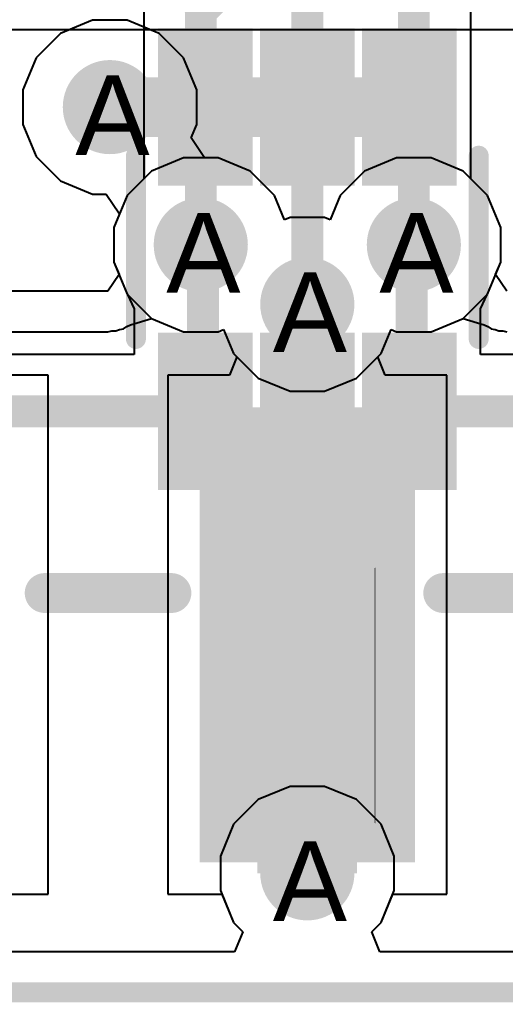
# Model space of a CAD drawing. Header units: inches. Extents: x 0 to 208, y 0 to 213.
# Drawn here: x 3.2068 to 3.3287, y -0.0025 to 0.2441 of the extents above; entities that cross this region are included whole.
import ezdxf

# ---------------------------------------------------------------- set-up
doc = ezdxf.new("R2010")
doc.units = ezdxf.units.IN
doc.header["$MEASUREMENT"] = 0
for name, color, linetype in [('Board_Outline', 216, 'Continuous'), ('Bottom Layer', 5, 'Continuous'), ('Bottom Overlay', 54, 'Continuous'), ('Bottom Paste', 16, 'Continuous'), ('Bottom Solder', 6, 'Continuous'), ('Drill Drawing', 1, 'Continuous'), ('L2_GND1', 16, 'Continuous'), ('L3_SIG1', 76, 'Continuous'), ('L4_PWR', 90, 'Continuous'), ('L5_GND2', 156, 'Continuous'), ('L6_SIG2', 130, 'Continuous'), ('L7_GND3', 216, 'Continuous'), ('Top Layer', 1, 'Continuous'), ('Top Overlay', 2, 'Continuous'), ('Top Paste', 8, 'Continuous'), ('Top Solder', 216, 'Continuous'), ('Via Holes', 16, 'Continuous')]:
    doc.layers.add(name, color=color, linetype=linetype)
doc.styles.add('Arial', font='', dxfattribs={"height": 0.2})
doc.styles.get('Arial').set_extended_font_data('Arial')

# ---------------------------------------------------------------- blocks, each defined once
blk = doc.blocks.new('R___0402_B_152')
at = {"layer": 'Bottom Layer'}
for points in [[(-0.0095004, 0.0124999), (-0.009500399999999999, -0.0125001), (-0.0275004, -0.0125001), (-0.0275004, 0.0124999)], [(0.0274996, 0.0124999), (0.0274996, -0.0125001), (0.009499600000000002, -0.0125001), (0.009499599999999999, 0.0124999)]]:
    blk.add_hatch(color=5, dxfattribs=at).paths.add_polyline_path(points)
at = {"layer": 'Bottom Paste'}
for points in [[(-0.0095004, 0.0124999), (-0.009500399999999999, -0.0125001), (-0.0275004, -0.0125001), (-0.0275004, 0.0124999)], [(0.0274996, 0.0124999), (0.0274996, -0.0125001), (0.009499600000000002, -0.0125001), (0.009499599999999999, 0.0124999)]]:
    blk.add_hatch(color=16, dxfattribs=at).paths.add_polyline_path(points)
at = {"layer": 'Bottom Solder'}
for points in [[(-0.007335000000000001, 0.0146653), (-0.007334999999999999, -0.0146655), (-0.0296658, -0.0146655), (-0.0296658, 0.0146653)], [(0.029665, 0.0146653), (0.029665, -0.0146655), (0.007334200000000002, -0.0146655), (0.007334199999999998, 0.0146653)]]:
    blk.add_hatch(color=6, dxfattribs=at).paths.add_polyline_path(points)
at = {"layer": 'Bottom Overlay'}
for points in [[(0.0309996, 0.0159999, 0.005, 0.005, 0), (-0.0310004, 0.0159999, 0.005, 0.005, 0)], [(-0.0310004, -0.0160001, 0.005, 0.005, 0), (-0.0310004, 0.0159999, 0.005, 0.005, 0)], [(0.0309996, -0.0160001, 0.005, 0.005, 0), (0.0309996, 0.0159999, 0.005, 0.005, 0)], [(0.0319996, 0.0169999, 0.000127, 0.000127, 0), (-0.0320004, 0.0169999, 0.000127, 0.000127, 0)], [(0.0309996, -0.0160001, 0.005, 0.005, 0), (-0.0310004, -0.0160001, 0.005, 0.005, 0)]]:
    blk.add_lwpolyline(points, format="xyseb", dxfattribs=at)
for points in [[(-0.0322504, 0.0159999, 0.0025, 0.0025, 1), (-0.0297504, 0.0159999, 0.0025, 0.0025, 1)], [(-0.0322504, 0.0159999, 0.0025, 0.0025, 1), (-0.0297504, 0.0159999, 0.0025, 0.0025, 1)], [(0.0297496, 0.0159999, 0.0025, 0.0025, 1), (0.0322496, 0.0159999, 0.0025, 0.0025, 1)], [(0.0297496, 0.0159999, 0.0025, 0.0025, 1), (0.0322496, 0.0159999, 0.0025, 0.0025, 1)], [(-0.0320321, 0.0169999, 6.35e-05, 6.35e-05, 1), (-0.0319687, 0.0169999, 6.35e-05, 6.35e-05, 1)], [(0.0319679, 0.0169999, 6.35e-05, 6.35e-05, 1), (0.0320313, 0.0169999, 6.35e-05, 6.35e-05, 1)], [(-0.0322504, -0.0160001, 0.0025, 0.0025, 1), (-0.0297504, -0.0160001, 0.0025, 0.0025, 1)], [(-0.0322504, -0.0160001, 0.0025, 0.0025, 1), (-0.0297504, -0.0160001, 0.0025, 0.0025, 1)], [(0.0297496, -0.0160001, 0.0025, 0.0025, 1), (0.0322496, -0.0160001, 0.0025, 0.0025, 1)], [(0.0297496, -0.0160001, 0.0025, 0.0025, 1), (0.0322496, -0.0160001, 0.0025, 0.0025, 1)]]:
    blk.add_lwpolyline(points, format="xyseb", close=True, dxfattribs=at)
blk = doc.blocks.new('PZ254_2_10_S_155')
at = {"layer": 'Top Layer'}
blk.add_hatch(color=1, dxfattribs=at).paths.add_polyline_path([(-0.0749998, 0.1653558), (-0.0249998, 0.1653558), (-0.0249998, 0.0551198), (-0.0749998, 0.0551198)])
at = {"layer": 'Top Paste'}
blk.add_hatch(color=8, dxfattribs=at).paths.add_polyline_path([(-0.0749998, 0.1653558), (-0.0249998, 0.1653558), (-0.0249998, 0.0551198), (-0.0749998, 0.0551198)])
at = {"layer": 'Top Solder'}
blk.add_hatch(color=216, dxfattribs=at).paths.add_polyline_path([(-0.0769998, 0.1673558), (-0.0229998, 0.1673558), (-0.0229998, 0.0531198), (-0.0769998, 0.0531198)])
at = {"layer": 'Top Overlay'}
for points in [[(-0.0840998, 0.0997658, 0.01, 0.01, 0), (-0.1159018, 0.0997658, 0.01, 0.01, 0)], [(0.0159002, 0.0997658, 0.01, 0.01, 0), (-0.0159018, 0.0997658, 0.01, 0.01, 0)]]:
    blk.add_lwpolyline(points, format="xyseb", dxfattribs=at)
for points in [[(-0.0865998, 0.0997658, 0.005, 0.005, 1), (-0.0815998, 0.0997658, 0.005, 0.005, 1)], [(-0.0184018, 0.0997658, 0.005, 0.005, 1), (-0.0134018, 0.0997658, 0.005, 0.005, 1)], [(0.0134002, 0.0997658, 0.005, 0.005, 1), (0.0184002, 0.0997658, 0.005, 0.005, 1)]]:
    blk.add_lwpolyline(points, format="xyseb", close=True, dxfattribs=at)
blk = doc.blocks.new('SOT_363_B_157')
at = {"layer": 'Bottom Layer'}
for points in [[(-0.05393625, 0.0177179), (-0.05393625, 0.0334659), (-0.02244015, 0.0334659), (-0.02244015, 0.0177179)], [(0.02244175, 0.0177179), (0.02244175, 0.0334659), (0.05393785, 0.0334659), (0.05393785, 0.0177179)], [(-0.05393625, -0.007874100000000004), (-0.05393625, 0.007873899999999998), (-0.02244015, 0.007873900000000003), (-0.02244015, -0.007874099999999997)], [(0.02244175, -0.007874100000000004), (0.02244175, 0.007873899999999998), (0.05393785, 0.007873900000000003), (0.05393785, -0.007874099999999997)], [(-0.05393625, -0.0334641), (-0.05393625, -0.0177161), (-0.02244015, -0.0177161), (-0.02244015, -0.0334641)], [(0.02244175, -0.0334641), (0.02244175, -0.0177161), (0.05393785, -0.0177161), (0.05393785, -0.0334641)]]:
    blk.add_hatch(color=5, dxfattribs=at).paths.add_polyline_path(points)
at = {"layer": 'Bottom Paste'}
for points in [[(-0.05393625, 0.0177179), (-0.05393625, 0.0334659), (-0.02244015, 0.0334659), (-0.02244015, 0.0177179)], [(0.02244175, 0.0177179), (0.02244175, 0.0334659), (0.05393785, 0.0334659), (0.05393785, 0.0177179)], [(-0.05393625, -0.007874100000000004), (-0.05393625, 0.007873899999999998), (-0.02244015, 0.007873900000000003), (-0.02244015, -0.007874099999999997)], [(0.02244175, -0.007874100000000004), (0.02244175, 0.007873899999999998), (0.05393785, 0.007873900000000003), (0.05393785, -0.007874099999999997)], [(-0.05393625, -0.0334641), (-0.05393625, -0.0177161), (-0.02244015, -0.0177161), (-0.02244015, -0.0334641)], [(0.02244175, -0.0334641), (0.02244175, -0.0177161), (0.05393785, -0.0177161), (0.05393785, -0.0334641)]]:
    blk.add_hatch(color=16, dxfattribs=at).paths.add_polyline_path(points)
at = {"layer": 'Bottom Solder'}
for points in [[(-0.05793625, 0.0137179), (-0.05793625, 0.0374659), (-0.01844015, 0.0374659), (-0.01844015, 0.0137179)], [(0.01844175, 0.0137179), (0.01844175, 0.0374659), (0.05793785, 0.0374659), (0.05793785, 0.0137179)], [(-0.05793625, -0.0118741), (-0.05793625, 0.0118739), (-0.01844015, 0.0118739), (-0.01844015, -0.0118741)], [(0.01844175, -0.0118741), (0.01844175, 0.0118739), (0.05793785, 0.0118739), (0.05793785, -0.0118741)], [(-0.05793625, -0.0374641), (-0.05793625, -0.0137161), (-0.01844015, -0.0137161), (-0.01844015, -0.0374641)], [(0.01844175, -0.0374641), (0.01844175, -0.0137161), (0.05793785, -0.0137161), (0.05793785, -0.0374641)]]:
    blk.add_hatch(color=6, dxfattribs=at).paths.add_polyline_path(points)
at = {"layer": 'Bottom Overlay'}
for points in [[(0.0199998, 0.0429999, 0.005, 0.005, 0), (-0.0260002, 0.0429999, 0.005, 0.005, 0)], [(-0.0600002, -0.0260001, 0.003937, 0.003937, 0), (-0.0650002, -0.0210001, 0.003937, 0.003937, 0)], [(-0.0650002, -0.0310001, 0.003937, 0.003937, 0), (-0.0650002, -0.0210001, 0.003937, 0.003937, 0)], [(-0.0650002, -0.0310001, 0.003937, 0.003937, 0), (-0.0600002, -0.0260001, 0.003937, 0.003937, 0)], [(0.0199998, -0.0430001, 0.005, 0.005, 0), (-0.0260002, -0.0430001, 0.005, 0.005, 0)]]:
    blk.add_lwpolyline(points, format="xyseb", dxfattribs=at)
for points in [[(-0.0272502, 0.0429999, 0.0025, 0.0025, 1), (-0.0247502, 0.0429999, 0.0025, 0.0025, 1)], [(0.0187498, 0.0429999, 0.0025, 0.0025, 1), (0.0212498, 0.0429999, 0.0025, 0.0025, 1)], [(-0.0659844, -0.0210001, 0.0019685, 0.0019685, 1), (-0.064016, -0.0210001, 0.0019685, 0.0019685, 1)], [(-0.0659844, -0.0210001, 0.0019685, 0.0019685, 1), (-0.064016, -0.0210001, 0.0019685, 0.0019685, 1)], [(-0.0609844, -0.0260001, 0.0019685, 0.0019685, 1), (-0.059016, -0.0260001, 0.0019685, 0.0019685, 1)], [(-0.0609844, -0.0260001, 0.0019685, 0.0019685, 1), (-0.059016, -0.0260001, 0.0019685, 0.0019685, 1)], [(-0.0659844, -0.0310001, 0.0019685, 0.0019685, 1), (-0.064016, -0.0310001, 0.0019685, 0.0019685, 1)], [(-0.0659844, -0.0310001, 0.0019685, 0.0019685, 1), (-0.064016, -0.0310001, 0.0019685, 0.0019685, 1)], [(-0.0272502, -0.0430001, 0.0025, 0.0025, 1), (-0.0247502, -0.0430001, 0.0025, 0.0025, 1)], [(0.0187498, -0.0430001, 0.0025, 0.0025, 1), (0.0212498, -0.0430001, 0.0025, 0.0025, 1)]]:
    blk.add_lwpolyline(points, format="xyseb", close=True, dxfattribs=at)

msp = doc.modelspace()

# ---------------------------------------------------------------- hatches: boundary and pattern name
at = {"layer": 'Bottom Layer'}
h = msp.add_hatch(color=5, dxfattribs=at)
edge = h.paths.add_edge_path()
edge.add_arc((3.2294568, 0.2221902), 0.011811, 0, 360)
h = msp.add_hatch(color=5, dxfattribs=at)
edge = h.paths.add_edge_path()
edge.add_arc((3.2522678, 0.1876282), 0.011811, 0, 360)
h = msp.add_hatch(color=5, dxfattribs=at)
edge = h.paths.add_edge_path()
edge.add_arc((3.3057318, 0.1876282), 0.011811, 0, 360)
h = msp.add_hatch(color=5, dxfattribs=at)
edge = h.paths.add_edge_path()
edge.add_arc((3.2789998, 0.1726922), 0.011811, 0, 360)
msp.add_hatch(color=5, dxfattribs=at).paths.add_polyline_path([(3.2664998, 0.0298822), (3.2914998, 0.0298822), (3.2914998, 0.0650002), (3.2664998, 0.0650002)])
h = msp.add_hatch(color=5, dxfattribs=at)
edge = h.paths.add_edge_path()
edge.add_arc((3.2789998, 0.0298802), 0.011811, 0, 360)
at = {"layer": 'L2_GND1'}
h = msp.add_hatch(color=16, dxfattribs=at)
edge = h.paths.add_edge_path()
edge.add_arc((3.2294568, 0.2221902), 0.011811, 0, 360)
h = msp.add_hatch(color=16, dxfattribs=at)
edge = h.paths.add_edge_path()
edge.add_arc((3.2522678, 0.1876282), 0.011811, 0, 360)
h = msp.add_hatch(color=16, dxfattribs=at)
edge = h.paths.add_edge_path()
edge.add_arc((3.3057318, 0.1876282), 0.011811, 0, 360)
h = msp.add_hatch(color=16, dxfattribs=at)
edge = h.paths.add_edge_path()
edge.add_arc((3.2789998, 0.1726922), 0.011811, 0, 360)
h = msp.add_hatch(color=16, dxfattribs=at)
edge = h.paths.add_edge_path()
edge.add_arc((3.2789998, 0.0298802), 0.011811, 0, 360)
at = {"layer": 'L3_SIG1'}
h = msp.add_hatch(color=76, dxfattribs=at)
edge = h.paths.add_edge_path()
edge.add_arc((3.2294568, 0.2221902), 0.011811, 0, 360)
h = msp.add_hatch(color=76, dxfattribs=at)
edge = h.paths.add_edge_path()
edge.add_arc((3.2522678, 0.1876282), 0.011811, 0, 360)
h = msp.add_hatch(color=76, dxfattribs=at)
edge = h.paths.add_edge_path()
edge.add_arc((3.3057318, 0.1876282), 0.011811, 0, 360)
h = msp.add_hatch(color=76, dxfattribs=at)
edge = h.paths.add_edge_path()
edge.add_arc((3.2789998, 0.1726922), 0.011811, 0, 360)
h = msp.add_hatch(color=76, dxfattribs=at)
edge = h.paths.add_edge_path()
edge.add_arc((3.2789998, 0.0298802), 0.011811, 0, 360)
at = {"layer": 'L4_PWR'}
h = msp.add_hatch(color=90, dxfattribs=at)
edge = h.paths.add_edge_path()
edge.add_arc((3.2294568, 0.2221902), 0.011811, 0, 360)
h = msp.add_hatch(color=90, dxfattribs=at)
edge = h.paths.add_edge_path()
edge.add_arc((3.2522678, 0.1876282), 0.011811, 0, 360)
h = msp.add_hatch(color=90, dxfattribs=at)
edge = h.paths.add_edge_path()
edge.add_arc((3.3057318, 0.1876282), 0.011811, 0, 360)
h = msp.add_hatch(color=90, dxfattribs=at)
edge = h.paths.add_edge_path()
edge.add_arc((3.2789998, 0.1726922), 0.011811, 0, 360)
h = msp.add_hatch(color=90, dxfattribs=at)
edge = h.paths.add_edge_path()
edge.add_arc((3.2789998, 0.0298802), 0.011811, 0, 360)
at = {"layer": 'L5_GND2'}
h = msp.add_hatch(color=156, dxfattribs=at)
edge = h.paths.add_edge_path()
edge.add_arc((3.2294568, 0.2221902), 0.011811, 0, 360)
h = msp.add_hatch(color=156, dxfattribs=at)
edge = h.paths.add_edge_path()
edge.add_arc((3.2522678, 0.1876282), 0.011811, 0, 360)
h = msp.add_hatch(color=156, dxfattribs=at)
edge = h.paths.add_edge_path()
edge.add_arc((3.3057318, 0.1876282), 0.011811, 0, 360)
h = msp.add_hatch(color=156, dxfattribs=at)
edge = h.paths.add_edge_path()
edge.add_arc((3.2789998, 0.1726922), 0.011811, 0, 360)
h = msp.add_hatch(color=156, dxfattribs=at)
edge = h.paths.add_edge_path()
edge.add_arc((3.2789998, 0.0298802), 0.011811, 0, 360)
at = {"layer": 'L6_SIG2'}
h = msp.add_hatch(color=130, dxfattribs=at)
edge = h.paths.add_edge_path()
edge.add_arc((3.2294568, 0.2221902), 0.011811, 0, 360)
h = msp.add_hatch(color=130, dxfattribs=at)
edge = h.paths.add_edge_path()
edge.add_arc((3.2522678, 0.1876282), 0.011811, 0, 360)
h = msp.add_hatch(color=130, dxfattribs=at)
edge = h.paths.add_edge_path()
edge.add_arc((3.3057318, 0.1876282), 0.011811, 0, 360)
h = msp.add_hatch(color=130, dxfattribs=at)
edge = h.paths.add_edge_path()
edge.add_arc((3.2789998, 0.1726922), 0.011811, 0, 360)
h = msp.add_hatch(color=130, dxfattribs=at)
edge = h.paths.add_edge_path()
edge.add_arc((3.2789998, 0.0298802), 0.011811, 0, 360)
at = {"layer": 'L7_GND3'}
h = msp.add_hatch(color=216, dxfattribs=at)
edge = h.paths.add_edge_path()
edge.add_arc((3.2294568, 0.2221902), 0.011811, 0, 360)
h = msp.add_hatch(color=216, dxfattribs=at)
edge = h.paths.add_edge_path()
edge.add_arc((3.2522678, 0.1876282), 0.011811, 0, 360)
h = msp.add_hatch(color=216, dxfattribs=at)
edge = h.paths.add_edge_path()
edge.add_arc((3.3057318, 0.1876282), 0.011811, 0, 360)
h = msp.add_hatch(color=216, dxfattribs=at)
edge = h.paths.add_edge_path()
edge.add_arc((3.2789998, 0.1726922), 0.011811, 0, 360)
h = msp.add_hatch(color=216, dxfattribs=at)
edge = h.paths.add_edge_path()
edge.add_arc((3.2789998, 0.0298802), 0.011811, 0, 360)
at = {"layer": 'Top Layer'}
h = msp.add_hatch(color=1, dxfattribs=at)
edge = h.paths.add_edge_path()
edge.add_arc((3.2294568, 0.2221902), 0.011811, 0, 360)
h = msp.add_hatch(color=1, dxfattribs=at)
edge = h.paths.add_edge_path()
edge.add_arc((3.2522678, 0.1876282), 0.011811, 0, 360)
h = msp.add_hatch(color=1, dxfattribs=at)
edge = h.paths.add_edge_path()
edge.add_arc((3.3057318, 0.1876282), 0.011811, 0, 360)
h = msp.add_hatch(color=1, dxfattribs=at)
edge = h.paths.add_edge_path()
edge.add_arc((3.2789998, 0.1726922), 0.011811, 0, 360)
h = msp.add_hatch(color=1, dxfattribs=at)
edge = h.paths.add_edge_path()
edge.add_arc((3.2789998, 0.0298802), 0.011811, 0, 360)
at = {"layer": 'Via Holes'}
h = msp.add_hatch(color=7, dxfattribs=at)
edge = h.paths.add_edge_path()
edge.add_arc((3.2294568, 0.2221902), 0.0059055, 0, 360)
h = msp.add_hatch(color=7, dxfattribs=at)
edge = h.paths.add_edge_path()
edge.add_arc((3.2522678, 0.1876282), 0.0059055, 0, 360)
h = msp.add_hatch(color=7, dxfattribs=at)
edge = h.paths.add_edge_path()
edge.add_arc((3.3057318, 0.1876282), 0.0059055, 0, 360)
h = msp.add_hatch(color=7, dxfattribs=at)
edge = h.paths.add_edge_path()
edge.add_arc((3.2789998, 0.1726922), 0.0059055, 0, 360)
h = msp.add_hatch(color=7, dxfattribs=at)
edge = h.paths.add_edge_path()
edge.add_arc((3.2789998, 0.0298802), 0.0059055, 0, 360)

# ---------------------------------------------------------------- linework, layer by layer
at = {"layer": 'Board_Outline'}
msp.add_lwpolyline([(0, 0, 0.005, 0.005, 0), (5.9055118, 0, 0.005, 0.005, 0)], format="xyseb", dxfattribs=at)
at = {"layer": 'Bottom Layer'}
for p, q in [((3.1909798, 0.2417043), (3.3865338, 0.2417043)), ((3.2479293, 0.2094392), (3.2399129, 0.2061187)), ((3.2566063, 0.2094392), (3.2479293, 0.2094392)), ((3.2646227, 0.2061187), (3.2566063, 0.2094392)), ((3.3013933, 0.2094392), (3.2933769, 0.2061187)), ((3.3100703, 0.2094392), (3.3013933, 0.2094392)), ((3.3180867, 0.2061187), (3.3100703, 0.2094392)), ((3.2399129, 0.2061187), (3.2337773, 0.1999831)), ((3.2707583, 0.1999831), (3.2646227, 0.2061187)), ((3.2933769, 0.2061187), (3.2872413, 0.1999831)), ((3.3242223, 0.1999831), (3.3180867, 0.2061187)), ((3.2337773, 0.1999831), (3.2304568, 0.1919667)), ((3.2732673, 0.1939258), (3.2707583, 0.1999831)), ((3.2872413, 0.1999831), (3.2847323, 0.1939258)), ((3.3275428, 0.1919667), (3.3242223, 0.1999831)), ((3.2746613, 0.1945032), (3.2732673, 0.1939258)), ((3.2833383, 0.1945032), (3.2746613, 0.1945032)), ((3.2847323, 0.1939258), (3.2833383, 0.1945032)), ((3.2304568, 0.1919667), (3.2304568, 0.1832897)), ((3.3275428, 0.1832897), (3.3275428, 0.1919667)), ((3.2304568, 0.1832897), (3.2337773, 0.1752733)), ((3.3242223, 0.1752733), (3.3275428, 0.1832897)), ((3.2337773, 0.1752733), (3.2337778, 0.1752728)), ((3.2337778, 0.1752728), (3.2338418, 0.1751884)), ((3.2338418, 0.1751884), (3.2355358, 0.1715581)), ((3.3224658, 0.1715581), (3.3241584, 0.1751892)), ((3.3241584, 0.1751892), (3.3242218, 0.1752728)), ((3.3242218, 0.1752728), (3.3242223, 0.1752733)), ((3.2355358, 0.1715581), (3.2355358, 0.1600845)), ((3.3224658, 0.1600845), (3.3224658, 0.1715581)), ((3.2355358, 0.1600845), (3.1885623, 0.1600845)), ((3.3675013, 0.1600845), (3.3224658, 0.1600845))]:
    msp.add_line(p, q, dxfattribs=at)
for points in [[(3.2294568, 0.2221902, 0.015, 0.015, 0), (3.2294578, 0.2221892, 0.015, 0.015, 0)], [(3.2294578, 0.2221892, 0.015, 0.015, 0), (3.2535988, 0.2221892, 0.015, 0.015, 0)], [(3.2535988, 0.2221892, 0.015, 0.015, 0), (3.2535998, 0.2221882, 0.015, 0.015, 0)], [(3.2535998, 0.2221882, 0.015, 0.015, 0), (3.2789998, 0.2221882, 0.015, 0.015, 0)], [(3.2789998, 0.2221882, 0.015, 0.015, 0), (3.3045918, 0.2221882, 0.015, 0.015, 0)], [(3.3045918, 0.2221882, 0.01, 0.01, 0), (3.3047818, 0.2223782, 0.01, 0.01, 0)], [(3.2522678, 0.1876282, 0.008, 0.008, 0), (3.2528398, 0.1870582, 0.008, 0.008, 0)], [(3.2528398, 0.1463802, 0.008, 0.008, 0), (3.2528398, 0.1870582, 0.008, 0.008, 0)], [(3.3051618, 0.1870602, 0.008, 0.008, 0), (3.3057318, 0.1876282, 0.008, 0.008, 0)], [(3.3051618, 0.1463802, 0.008, 0.008, 0), (3.3051618, 0.1870602, 0.008, 0.008, 0)], [(3.2789998, 0.1458102, 0.008, 0.008, 0), (3.2789998, 0.1726922, 0.008, 0.008, 0)], [(3.1885618, 0.1458102, 0.008, 0.008, 0), (3.2534098, 0.1458102, 0.008, 0.008, 0)], [(3.2528398, 0.1463802, 0.008, 0.008, 0), (3.2534098, 0.1458102, 0.008, 0.008, 0)], [(3.2789998, 0.0930002, 0.008, 0.008, 0), (3.2789998, 0.1458102, 0.008, 0.008, 0)], [(3.3045918, 0.1458102, 0.008, 0.008, 0), (3.3051618, 0.1463802, 0.008, 0.008, 0)], [(3.3045918, 0.1458102, 0.008, 0.008, 0), (3.3675018, 0.1458102, 0.008, 0.008, 0)]]:
    msp.add_lwpolyline(points, format="xyseb", dxfattribs=at)
for points in [[(3.2257068, 0.2221902, 0.0075, 0.0075, 1), (3.2332068, 0.2221902, 0.0075, 0.0075, 1)], [(3.2257078, 0.2221892, 0.0075, 0.0075, 1), (3.2332078, 0.2221892, 0.0075, 0.0075, 1)], [(3.2257078, 0.2221892, 0.0075, 0.0075, 1), (3.2332078, 0.2221892, 0.0075, 0.0075, 1)], [(3.2498488, 0.2221892, 0.0075, 0.0075, 1), (3.2573488, 0.2221892, 0.0075, 0.0075, 1)], [(3.2498488, 0.2221892, 0.0075, 0.0075, 1), (3.2573488, 0.2221892, 0.0075, 0.0075, 1)], [(3.2498498, 0.2221882, 0.0075, 0.0075, 1), (3.2573498, 0.2221882, 0.0075, 0.0075, 1)], [(3.2498498, 0.2221882, 0.0075, 0.0075, 1), (3.2573498, 0.2221882, 0.0075, 0.0075, 1)], [(3.2752498, 0.2221882, 0.0075, 0.0075, 1), (3.2827498, 0.2221882, 0.0075, 0.0075, 1)], [(3.2752498, 0.2221882, 0.0075, 0.0075, 1), (3.2827498, 0.2221882, 0.0075, 0.0075, 1)], [(3.3008418, 0.2221882, 0.0075, 0.0075, 1), (3.3083418, 0.2221882, 0.0075, 0.0075, 1)], [(3.3020918, 0.2221882, 0.005, 0.005, 1), (3.3070918, 0.2221882, 0.005, 0.005, 1)], [(3.3022818, 0.2223782, 0.005, 0.005, 1), (3.3072818, 0.2223782, 0.005, 0.005, 1)], [(3.2502678, 0.1876282, 0.004, 0.004, 1), (3.2542678, 0.1876282, 0.004, 0.004, 1)], [(3.2508398, 0.1870582, 0.004, 0.004, 1), (3.2548398, 0.1870582, 0.004, 0.004, 1)], [(3.2508398, 0.1870582, 0.004, 0.004, 1), (3.2548398, 0.1870582, 0.004, 0.004, 1)], [(3.3031618, 0.1870602, 0.004, 0.004, 1), (3.3071618, 0.1870602, 0.004, 0.004, 1)], [(3.3031618, 0.1870602, 0.004, 0.004, 1), (3.3071618, 0.1870602, 0.004, 0.004, 1)], [(3.3037318, 0.1876282, 0.004, 0.004, 1), (3.3077318, 0.1876282, 0.004, 0.004, 1)], [(3.2769998, 0.1726922, 0.004, 0.004, 1), (3.2809998, 0.1726922, 0.004, 0.004, 1)], [(3.2508398, 0.1463802, 0.004, 0.004, 1), (3.2548398, 0.1463802, 0.004, 0.004, 1)], [(3.2508398, 0.1463802, 0.004, 0.004, 1), (3.2548398, 0.1463802, 0.004, 0.004, 1)], [(3.2514098, 0.1458102, 0.004, 0.004, 1), (3.2554098, 0.1458102, 0.004, 0.004, 1)], [(3.2514098, 0.1458102, 0.004, 0.004, 1), (3.2554098, 0.1458102, 0.004, 0.004, 1)], [(3.2769998, 0.1458102, 0.004, 0.004, 1), (3.2809998, 0.1458102, 0.004, 0.004, 1)], [(3.2769998, 0.1458102, 0.004, 0.004, 1), (3.2809998, 0.1458102, 0.004, 0.004, 1)], [(3.3025918, 0.1458102, 0.004, 0.004, 1), (3.3065918, 0.1458102, 0.004, 0.004, 1)], [(3.3025918, 0.1458102, 0.004, 0.004, 1), (3.3065918, 0.1458102, 0.004, 0.004, 1)], [(3.3031618, 0.1463802, 0.004, 0.004, 1), (3.3071618, 0.1463802, 0.004, 0.004, 1)], [(3.3031618, 0.1463802, 0.004, 0.004, 1), (3.3071618, 0.1463802, 0.004, 0.004, 1)], [(3.2769998, 0.0930002, 0.004, 0.004, 1), (3.2809998, 0.0930002, 0.004, 0.004, 1)]]:
    msp.add_lwpolyline(points, format="xyseb", close=True, dxfattribs=at)
at = {"layer": 'L2_GND1'}
for p, q in [((3.2479293, 0.2094392), (3.2399129, 0.2061187)), ((3.2566063, 0.2094392), (3.2479293, 0.2094392)), ((3.2646227, 0.2061187), (3.2566063, 0.2094392)), ((3.3013933, 0.2094392), (3.2933769, 0.2061187)), ((3.3100703, 0.2094392), (3.3013933, 0.2094392)), ((3.3180867, 0.2061187), (3.3100703, 0.2094392)), ((3.2399129, 0.2061187), (3.2337773, 0.1999831)), ((3.2707583, 0.1999831), (3.2646227, 0.2061187)), ((3.2933769, 0.2061187), (3.2872413, 0.1999831)), ((3.3242223, 0.1999831), (3.3180867, 0.2061187)), ((3.2337773, 0.1999831), (3.2304568, 0.1919667)), ((3.2732673, 0.1939258), (3.2707583, 0.1999831)), ((3.2872413, 0.1999831), (3.2847323, 0.1939258)), ((3.3275428, 0.1919667), (3.3242223, 0.1999831)), ((3.2746613, 0.1945032), (3.2732673, 0.1939258)), ((3.2833383, 0.1945032), (3.2746613, 0.1945032)), ((3.2847323, 0.1939258), (3.2833383, 0.1945032)), ((3.2304568, 0.1919667), (3.2304568, 0.1832897)), ((3.3275428, 0.1832897), (3.3275428, 0.1919667)), ((3.2304568, 0.1832897), (3.2337773, 0.1752733)), ((3.3242223, 0.1752733), (3.3275428, 0.1832897)), ((3.2337773, 0.1752733), (3.2399129, 0.1691377)), ((3.3180867, 0.1691377), (3.3242223, 0.1752733)), ((3.2399129, 0.1691377), (3.2479293, 0.1658172)), ((3.3100703, 0.1658172), (3.3180867, 0.1691377)), ((3.2479293, 0.1658172), (3.2566063, 0.1658172)), ((3.2566063, 0.1658172), (3.2580003, 0.1663946)), ((3.2580003, 0.1663946), (3.2605093, 0.1603373)), ((3.2974903, 0.1603373), (3.2999993, 0.1663946)), ((3.2999993, 0.1663946), (3.3013933, 0.1658172)), ((3.3013933, 0.1658172), (3.3100703, 0.1658172)), ((3.2605093, 0.1603373), (3.2666449, 0.1542017)), ((3.2913547, 0.1542017), (3.2974903, 0.1603373)), ((3.2666449, 0.1542017), (3.2746613, 0.1508812)), ((3.2833383, 0.1508812), (3.2913547, 0.1542017)), ((3.2746613, 0.1508812), (3.2833383, 0.1508812)), ((3.2746613, 0.0516912), (3.2666449, 0.0483707)), ((3.2833383, 0.0516912), (3.2746613, 0.0516912)), ((3.2913547, 0.0483707), (3.2833383, 0.0516912)), ((3.2666449, 0.0483707), (3.2605093, 0.0422351)), ((3.2974903, 0.0422351), (3.2913547, 0.0483707)), ((3.2605093, 0.0422351), (3.2571888, 0.0342187)), ((3.3008108, 0.0342187), (3.2974903, 0.0422351)), ((3.2571888, 0.0342187), (3.2571888, 0.0255417)), ((3.3008108, 0.0255417), (3.3008108, 0.0342187)), ((3.2571888, 0.0255417), (3.2605093, 0.0175253)), ((3.2974903, 0.0175253), (3.3008108, 0.0255417)), ((3.2605093, 0.0175253), (3.2628392, 0.0151954)), ((3.2951604, 0.0151954), (3.2974903, 0.0175253)), ((3.2628392, 0.0151954), (3.2607681, 0.0101954)), ((3.2972315, 0.0101954), (3.2951604, 0.0151954)), ((3.2607681, 0.0101954), (3.1982935, 0.0101954)), ((3.3617701, 0.0101954), (3.2972315, 0.0101954))]:
    msp.add_line(p, q, dxfattribs=at)
at = {"layer": 'L3_SIG1'}
for p, q in [((3.2379935, 0.2816467), (3.2379935, 0.2041993)), ((3.3200061, 0.2041993), (3.3200061, 0.2754813)), ((3.2379935, 0.2041993), (3.2337773, 0.1999831)), ((3.3242223, 0.1999831), (3.3200061, 0.2041993)), ((3.2337773, 0.1999831), (3.2304568, 0.1919667)), ((3.3275428, 0.1919667), (3.3242223, 0.1999831)), ((3.2304568, 0.1919667), (3.2304568, 0.1832897)), ((3.3275428, 0.1832897), (3.3275428, 0.1919667)), ((3.2304568, 0.1832897), (3.2337773, 0.1752733)), ((3.3242223, 0.1752733), (3.3275428, 0.1832897)), ((3.2337773, 0.1752733), (3.2399129, 0.1691377)), ((3.3180867, 0.1691377), (3.3242223, 0.1752733)), ((3.2399129, 0.1691377), (3.2479293, 0.1658172)), ((3.3100703, 0.1658172), (3.3180867, 0.1691377)), ((3.2479293, 0.1658172), (3.2566063, 0.1658172)), ((3.2566063, 0.1658172), (3.2580003, 0.1663946)), ((3.2580003, 0.1663946), (3.2605093, 0.1603373)), ((3.2974903, 0.1603373), (3.2999993, 0.1663946)), ((3.2999993, 0.1663946), (3.3013933, 0.1658172)), ((3.3013933, 0.1658172), (3.3100703, 0.1658172)), ((3.2605093, 0.1603373), (3.2666449, 0.1542017)), ((3.2913547, 0.1542017), (3.2974903, 0.1603373)), ((3.2666449, 0.1542017), (3.2746613, 0.1508812)), ((3.2833383, 0.1508812), (3.2913547, 0.1542017)), ((3.2746613, 0.1508812), (3.2833383, 0.1508812)), ((3.2746613, 0.0516912), (3.2666449, 0.0483707)), ((3.2833383, 0.0516912), (3.2746613, 0.0516912)), ((3.2913547, 0.0483707), (3.2833383, 0.0516912)), ((3.2666449, 0.0483707), (3.2605093, 0.0422351)), ((3.2974903, 0.0422351), (3.2913547, 0.0483707)), ((3.2605093, 0.0422351), (3.2571888, 0.0342187)), ((3.3008108, 0.0342187), (3.2974903, 0.0422351)), ((3.2571888, 0.0342187), (3.2571888, 0.0255417)), ((3.3008108, 0.0255417), (3.3008108, 0.0342187)), ((3.2571888, 0.0255417), (3.2605093, 0.0175253)), ((3.2974903, 0.0175253), (3.3008108, 0.0255417)), ((3.2605093, 0.0175253), (3.2628392, 0.0151954)), ((3.2951604, 0.0151954), (3.2974903, 0.0175253)), ((3.2628392, 0.0151954), (3.2607681, 0.0101954)), ((3.2972315, 0.0101954), (3.2951604, 0.0151954)), ((3.2607681, 0.0101954), (3.1982935, 0.0101954)), ((3.3617701, 0.0101954), (3.2972315, 0.0101954))]:
    msp.add_line(p, q, dxfattribs=at)
for points in [[(3.2522678, 0.1876282, 0.008, 0.008, 0), (3.2522678, 0.2816472, 0.008, 0.008, 0)], [(3.2789998, 0.1726922, 0.008, 0.008, 0), (3.2789998, 0.2814962, 0.008, 0.008, 0)], [(3.3057318, 0.1876282, 0.008, 0.008, 0), (3.3057318, 0.281394, 0.008, 0.008, 0)]]:
    msp.add_lwpolyline(points, format="xyseb", dxfattribs=at)
for points in [[(3.2502678, 0.1876282, 0.004, 0.004, 1), (3.2542678, 0.1876282, 0.004, 0.004, 1)], [(3.3037318, 0.1876282, 0.004, 0.004, 1), (3.3077318, 0.1876282, 0.004, 0.004, 1)], [(3.2769998, 0.1726922, 0.004, 0.004, 1), (3.2809998, 0.1726922, 0.004, 0.004, 1)]]:
    msp.add_lwpolyline(points, format="xyseb", close=True, dxfattribs=at)
at = {"layer": 'L4_PWR'}
for p, q in [((3.2251183, 0.2440012), (3.2171019, 0.2406807)), ((3.2337953, 0.2440012), (3.2251183, 0.2440012)), ((3.2418117, 0.2406807), (3.2337953, 0.2440012)), ((3.2171019, 0.2406807), (3.2109663, 0.2345451)), ((3.2479473, 0.2345451), (3.2418117, 0.2406807)), ((3.2109663, 0.2345451), (3.2076458, 0.2265287)), ((3.2512678, 0.2265287), (3.2479473, 0.2345451)), ((3.2076458, 0.2265287), (3.2076458, 0.2178517)), ((3.2512678, 0.2178517), (3.2512678, 0.2265287)), ((3.2076458, 0.2178517), (3.2109663, 0.2098353)), ((3.2498543, 0.2144393), (3.2512678, 0.2178517)), ((3.2531952, 0.2094392), (3.2498543, 0.2144393)), ((3.2109663, 0.2098353), (3.2171019, 0.2036997)), ((3.2566063, 0.2094392), (3.2531952, 0.2094392)), ((3.2646227, 0.2061187), (3.2566063, 0.2094392)), ((3.3013933, 0.2094392), (3.2933769, 0.2061187)), ((3.3100703, 0.2094392), (3.3013933, 0.2094392)), ((3.3180867, 0.2061187), (3.3100703, 0.2094392)), ((3.2707583, 0.1999831), (3.2646227, 0.2061187)), ((3.2933769, 0.2061187), (3.2872413, 0.1999831)), ((3.3242223, 0.1999831), (3.3180867, 0.2061187)), ((3.2171019, 0.2036997), (3.2251183, 0.2003792)), ((3.2251183, 0.2003792), (3.2285294, 0.2003792)), ((3.2285294, 0.2003792), (3.2318703, 0.1953791)), ((3.2732673, 0.1939258), (3.2707583, 0.1999831)), ((3.2872413, 0.1999831), (3.2847323, 0.1939258)), ((3.3275428, 0.1919667), (3.3242223, 0.1999831)), ((3.2318703, 0.1953791), (3.2304568, 0.1919667)), ((3.2746613, 0.1945032), (3.2732673, 0.1939258)), ((3.2833383, 0.1945032), (3.2746613, 0.1945032)), ((3.2847323, 0.1939258), (3.2833383, 0.1945032)), ((3.2304568, 0.1919667), (3.2304568, 0.1832897)), ((3.3275428, 0.1832897), (3.3275428, 0.1919667)), ((3.2304568, 0.1832897), (3.2317542, 0.1801574)), ((3.3262454, 0.1801574), (3.3275428, 0.1832897)), ((3.2317542, 0.1801574), (3.2289764, 0.176)), ((3.3290232, 0.176), (3.3262454, 0.1801574)), ((3.2289764, 0.176), (3.1775854, 0.176)), ((3.234641, 0.1675224), (3.239913, 0.1691377)), ((3.239913, 0.1691377), (3.2479293, 0.1658172)), ((3.3100703, 0.1658172), (3.3180867, 0.1691377)), ((3.3180867, 0.1691377), (3.3233586, 0.1675225)), ((3.1775854, 0.1658041), (3.2289764, 0.1658041)), ((3.2289764, 0.1658041), (3.2299613, 0.166)), ((3.2299613, 0.166), (3.2309657, 0.166)), ((3.2309657, 0.166), (3.2318935, 0.1663843)), ((3.2318935, 0.1663843), (3.2328782, 0.1665802)), ((3.2328782, 0.1665802), (3.2337132, 0.1671381)), ((3.2337132, 0.1671381), (3.234641, 0.1675224)), ((3.2479293, 0.1658172), (3.2566063, 0.1658172)), ((3.2566063, 0.1658172), (3.2580003, 0.1663946)), ((3.2580003, 0.1663946), (3.2605093, 0.1603373)), ((3.2974903, 0.1603373), (3.2999993, 0.1663946)), ((3.2999993, 0.1663946), (3.3013933, 0.1658172)), ((3.3013933, 0.1658172), (3.3100703, 0.1658172)), ((3.3233586, 0.1675225), (3.3242864, 0.1671381)), ((3.3242864, 0.1671381), (3.3251214, 0.1665802)), ((3.3251214, 0.1665802), (3.3261061, 0.1663843)), ((3.3261061, 0.1663843), (3.3270339, 0.166)), ((3.3270339, 0.166), (3.3280383, 0.166)), ((3.3280383, 0.166), (3.3290232, 0.1658041)), ((3.2605093, 0.1603373), (3.2666449, 0.1542017)), ((3.2913547, 0.1542017), (3.2974903, 0.1603373)), ((3.2666449, 0.1542017), (3.2746613, 0.1508812)), ((3.2833383, 0.1508812), (3.2913547, 0.1542017)), ((3.2746613, 0.1508812), (3.2833383, 0.1508812)), ((3.2746613, 0.0516912), (3.2666449, 0.0483707)), ((3.2833383, 0.0516912), (3.2746613, 0.0516912)), ((3.2913547, 0.0483707), (3.2833383, 0.0516912)), ((3.2666449, 0.0483707), (3.2605093, 0.0422351)), ((3.2974903, 0.0422351), (3.2913547, 0.0483707)), ((3.2605093, 0.0422351), (3.2571888, 0.0342187)), ((3.3008108, 0.0342187), (3.2974903, 0.0422351)), ((3.2571888, 0.0342187), (3.2571888, 0.0255417)), ((3.3008108, 0.0255417), (3.3008108, 0.0342187)), ((3.2571888, 0.0255417), (3.2605093, 0.0175253)), ((3.2974903, 0.0175253), (3.3008108, 0.0255417)), ((3.2605093, 0.0175253), (3.2628392, 0.0151954)), ((3.2951604, 0.0151954), (3.2974903, 0.0175253)), ((3.2628392, 0.0151954), (3.2607681, 0.0101954)), ((3.2972315, 0.0101954), (3.2951604, 0.0151954)), ((3.2607681, 0.0101954), (3.1982935, 0.0101954)), ((3.3617701, 0.0101954), (3.2972315, 0.0101954))]:
    msp.add_line(p, q, dxfattribs=at)
at = {"layer": 'L5_GND2'}
for p, q in [((3.2479293, 0.2094392), (3.2399129, 0.2061187)), ((3.2566063, 0.2094392), (3.2479293, 0.2094392)), ((3.2646227, 0.2061187), (3.2566063, 0.2094392)), ((3.3013933, 0.2094392), (3.2933769, 0.2061187)), ((3.3100703, 0.2094392), (3.3013933, 0.2094392)), ((3.3180867, 0.2061187), (3.3100703, 0.2094392)), ((3.2399129, 0.2061187), (3.2337773, 0.1999831)), ((3.2707583, 0.1999831), (3.2646227, 0.2061187)), ((3.2933769, 0.2061187), (3.2872413, 0.1999831)), ((3.3242223, 0.1999831), (3.3180867, 0.2061187)), ((3.2337773, 0.1999831), (3.2304568, 0.1919667)), ((3.2732673, 0.1939258), (3.2707583, 0.1999831)), ((3.2872413, 0.1999831), (3.2847323, 0.1939258)), ((3.3275428, 0.1919667), (3.3242223, 0.1999831)), ((3.2746613, 0.1945032), (3.2732673, 0.1939258)), ((3.2833383, 0.1945032), (3.2746613, 0.1945032)), ((3.2847323, 0.1939258), (3.2833383, 0.1945032)), ((3.2304568, 0.1919667), (3.2304568, 0.1832897)), ((3.3275428, 0.1832897), (3.3275428, 0.1919667)), ((3.2304568, 0.1832897), (3.2337773, 0.1752733)), ((3.3242223, 0.1752733), (3.3275428, 0.1832897)), ((3.2337773, 0.1752733), (3.2399129, 0.1691377)), ((3.3180867, 0.1691377), (3.3242223, 0.1752733)), ((3.2399129, 0.1691377), (3.2479293, 0.1658172)), ((3.3100703, 0.1658172), (3.3180867, 0.1691377)), ((3.2479293, 0.1658172), (3.2566063, 0.1658172)), ((3.2566063, 0.1658172), (3.2580003, 0.1663946)), ((3.2580003, 0.1663946), (3.2605093, 0.1603373)), ((3.2974903, 0.1603373), (3.2999993, 0.1663946)), ((3.2999993, 0.1663946), (3.3013933, 0.1658172)), ((3.3013933, 0.1658172), (3.3100703, 0.1658172)), ((3.2605093, 0.1603373), (3.2666449, 0.1542017)), ((3.2913547, 0.1542017), (3.2974903, 0.1603373)), ((3.2666449, 0.1542017), (3.2746613, 0.1508812)), ((3.2833383, 0.1508812), (3.2913547, 0.1542017)), ((3.2746613, 0.1508812), (3.2833383, 0.1508812)), ((3.2746613, 0.0516912), (3.2666449, 0.0483707)), ((3.2833383, 0.0516912), (3.2746613, 0.0516912)), ((3.2913547, 0.0483707), (3.2833383, 0.0516912)), ((3.2666449, 0.0483707), (3.2605093, 0.0422351)), ((3.2974903, 0.0422351), (3.2913547, 0.0483707)), ((3.2605093, 0.0422351), (3.2571888, 0.0342187)), ((3.3008108, 0.0342187), (3.2974903, 0.0422351)), ((3.2571888, 0.0342187), (3.2571888, 0.0255417)), ((3.3008108, 0.0255417), (3.3008108, 0.0342187)), ((3.2571888, 0.0255417), (3.2605093, 0.0175253)), ((3.2974903, 0.0175253), (3.3008108, 0.0255417)), ((3.2605093, 0.0175253), (3.2628392, 0.0151954)), ((3.2951604, 0.0151954), (3.2974903, 0.0175253)), ((3.2628392, 0.0151954), (3.2607681, 0.0101954)), ((3.2972315, 0.0101954), (3.2951604, 0.0151954)), ((3.2607681, 0.0101954), (3.1982935, 0.0101954)), ((3.3617701, 0.0101954), (3.2972315, 0.0101954))]:
    msp.add_line(p, q, dxfattribs=at)
at = {"layer": 'L6_SIG2'}
for p, q in [((3.2479293, 0.2094392), (3.2399129, 0.2061187)), ((3.2566063, 0.2094392), (3.2479293, 0.2094392)), ((3.2646227, 0.2061187), (3.2566063, 0.2094392)), ((3.3013933, 0.2094392), (3.2933769, 0.2061187)), ((3.3100703, 0.2094392), (3.3013933, 0.2094392)), ((3.3180867, 0.2061187), (3.3100703, 0.2094392)), ((3.2399129, 0.2061187), (3.2337773, 0.1999831)), ((3.2707583, 0.1999831), (3.2646227, 0.2061187)), ((3.2933769, 0.2061187), (3.2872413, 0.1999831)), ((3.3242223, 0.1999831), (3.3180867, 0.2061187)), ((3.2337773, 0.1999831), (3.2304568, 0.1919667)), ((3.2732673, 0.1939258), (3.2707583, 0.1999831)), ((3.2872413, 0.1999831), (3.2847323, 0.1939258)), ((3.3275428, 0.1919667), (3.3242223, 0.1999831)), ((3.2746613, 0.1945032), (3.2732673, 0.1939258)), ((3.2833383, 0.1945032), (3.2746613, 0.1945032)), ((3.2847323, 0.1939258), (3.2833383, 0.1945032)), ((3.2304568, 0.1919667), (3.2304568, 0.1832897)), ((3.3275428, 0.1832897), (3.3275428, 0.1919667)), ((3.2304568, 0.1832897), (3.2337773, 0.1752733)), ((3.3242223, 0.1752733), (3.3275428, 0.1832897)), ((3.2337773, 0.1752733), (3.2399129, 0.1691377)), ((3.3180867, 0.1691377), (3.3242223, 0.1752733)), ((3.2399129, 0.1691377), (3.2479293, 0.1658172)), ((3.3100703, 0.1658172), (3.3180867, 0.1691377)), ((3.2479293, 0.1658172), (3.2566063, 0.1658172)), ((3.2566063, 0.1658172), (3.2580003, 0.1663946)), ((3.2580003, 0.1663946), (3.2605093, 0.1603373)), ((3.2974903, 0.1603373), (3.2999993, 0.1663946)), ((3.2999993, 0.1663946), (3.3013933, 0.1658172)), ((3.3013933, 0.1658172), (3.3100703, 0.1658172)), ((3.2605093, 0.1603373), (3.2666449, 0.1542017)), ((3.2913547, 0.1542017), (3.2974903, 0.1603373)), ((3.2666449, 0.1542017), (3.2746613, 0.1508812)), ((3.2833383, 0.1508812), (3.2913547, 0.1542017)), ((3.2746613, 0.1508812), (3.2833383, 0.1508812)), ((3.2746613, 0.0516912), (3.2666449, 0.0483707)), ((3.2833383, 0.0516912), (3.2746613, 0.0516912)), ((3.2913547, 0.0483707), (3.2833383, 0.0516912)), ((3.2666449, 0.0483707), (3.2605093, 0.0422351)), ((3.2974903, 0.0422351), (3.2913547, 0.0483707)), ((3.2605093, 0.0422351), (3.2571888, 0.0342187)), ((3.3008108, 0.0342187), (3.2974903, 0.0422351)), ((3.2571888, 0.0342187), (3.2571888, 0.0255417)), ((3.3008108, 0.0255417), (3.3008108, 0.0342187)), ((3.2571888, 0.0255417), (3.2605093, 0.0175253)), ((3.2974903, 0.0175253), (3.3008108, 0.0255417)), ((3.2605093, 0.0175253), (3.2628392, 0.0151954)), ((3.2951604, 0.0151954), (3.2974903, 0.0175253)), ((3.2628392, 0.0151954), (3.2607681, 0.0101954)), ((3.2972315, 0.0101954), (3.2951604, 0.0151954)), ((3.2607681, 0.0101954), (3.1982935, 0.0101954)), ((3.3617701, 0.0101954), (3.2972315, 0.0101954))]:
    msp.add_line(p, q, dxfattribs=at)
at = {"layer": 'L7_GND3'}
for p, q in [((3.2479293, 0.2094392), (3.2399129, 0.2061187)), ((3.2566063, 0.2094392), (3.2479293, 0.2094392)), ((3.2646227, 0.2061187), (3.2566063, 0.2094392)), ((3.3013933, 0.2094392), (3.2933769, 0.2061187)), ((3.3100703, 0.2094392), (3.3013933, 0.2094392)), ((3.3180867, 0.2061187), (3.3100703, 0.2094392)), ((3.2399129, 0.2061187), (3.2337773, 0.1999831)), ((3.2707583, 0.1999831), (3.2646227, 0.2061187)), ((3.2933769, 0.2061187), (3.2872413, 0.1999831)), ((3.3242223, 0.1999831), (3.3180867, 0.2061187)), ((3.2337773, 0.1999831), (3.2304568, 0.1919667)), ((3.2732673, 0.1939258), (3.2707583, 0.1999831)), ((3.2872413, 0.1999831), (3.2847323, 0.1939258)), ((3.3275428, 0.1919667), (3.3242223, 0.1999831)), ((3.2746613, 0.1945032), (3.2732673, 0.1939258)), ((3.2833383, 0.1945032), (3.2746613, 0.1945032)), ((3.2847323, 0.1939258), (3.2833383, 0.1945032)), ((3.2304568, 0.1919667), (3.2304568, 0.1832897)), ((3.3275428, 0.1832897), (3.3275428, 0.1919667)), ((3.2304568, 0.1832897), (3.2337773, 0.1752733)), ((3.3242223, 0.1752733), (3.3275428, 0.1832897)), ((3.2337773, 0.1752733), (3.2399129, 0.1691377)), ((3.3180867, 0.1691377), (3.3242223, 0.1752733)), ((3.2399129, 0.1691377), (3.2479293, 0.1658172)), ((3.3100703, 0.1658172), (3.3180867, 0.1691377)), ((3.2479293, 0.1658172), (3.2566063, 0.1658172)), ((3.2566063, 0.1658172), (3.2580003, 0.1663946)), ((3.2580003, 0.1663946), (3.2605093, 0.1603373)), ((3.2974903, 0.1603373), (3.2999993, 0.1663946)), ((3.2999993, 0.1663946), (3.3013933, 0.1658172)), ((3.3013933, 0.1658172), (3.3100703, 0.1658172)), ((3.2605093, 0.1603373), (3.2666449, 0.1542017)), ((3.2913547, 0.1542017), (3.2974903, 0.1603373)), ((3.2666449, 0.1542017), (3.2746613, 0.1508812)), ((3.2833383, 0.1508812), (3.2913547, 0.1542017)), ((3.2746613, 0.1508812), (3.2833383, 0.1508812)), ((3.2746613, 0.0516912), (3.2666449, 0.0483707)), ((3.2833383, 0.0516912), (3.2746613, 0.0516912)), ((3.2913547, 0.0483707), (3.2833383, 0.0516912)), ((3.2666449, 0.0483707), (3.2605093, 0.0422351)), ((3.2974903, 0.0422351), (3.2913547, 0.0483707)), ((3.2605093, 0.0422351), (3.2571888, 0.0342187)), ((3.3008108, 0.0342187), (3.2974903, 0.0422351)), ((3.2571888, 0.0342187), (3.2571888, 0.0255417)), ((3.3008108, 0.0255417), (3.3008108, 0.0342187)), ((3.2571888, 0.0255417), (3.2605093, 0.0175253)), ((3.2974903, 0.0175253), (3.3008108, 0.0255417)), ((3.2605093, 0.0175253), (3.2628392, 0.0151954)), ((3.2951604, 0.0151954), (3.2974903, 0.0175253)), ((3.2628392, 0.0151954), (3.2607681, 0.0101954)), ((3.2972315, 0.0101954), (3.2951604, 0.0151954)), ((3.2607681, 0.0101954), (3.1982935, 0.0101954)), ((3.3617701, 0.0101954), (3.2972315, 0.0101954))]:
    msp.add_line(p, q, dxfattribs=at)
at = {"layer": 'Top Layer'}
for p, q in [((3.2479293, 0.2094392), (3.2399129, 0.2061187)), ((3.2566063, 0.2094392), (3.2479293, 0.2094392)), ((3.2646227, 0.2061187), (3.2566063, 0.2094392)), ((3.3013933, 0.2094392), (3.2933769, 0.2061187)), ((3.3100703, 0.2094392), (3.3013933, 0.2094392)), ((3.3180867, 0.2061187), (3.3100703, 0.2094392)), ((3.2399129, 0.2061187), (3.2337773, 0.1999831)), ((3.2707583, 0.1999831), (3.2646227, 0.2061187)), ((3.2933769, 0.2061187), (3.2872413, 0.1999831)), ((3.3242223, 0.1999831), (3.3180867, 0.2061187)), ((3.2337773, 0.1999831), (3.2304568, 0.1919667)), ((3.2732673, 0.1939258), (3.2707583, 0.1999831)), ((3.2872413, 0.1999831), (3.2847323, 0.1939258)), ((3.3275428, 0.1919667), (3.3242223, 0.1999831)), ((3.2746613, 0.1945032), (3.2732673, 0.1939258)), ((3.2833383, 0.1945032), (3.2746613, 0.1945032)), ((3.2847323, 0.1939258), (3.2833383, 0.1945032)), ((3.2304568, 0.1919667), (3.2304568, 0.1832897)), ((3.3275428, 0.1832897), (3.3275428, 0.1919667)), ((3.2304568, 0.1832897), (3.2337773, 0.1752733)), ((3.3242223, 0.1752733), (3.3275428, 0.1832897)), ((3.2337773, 0.1752733), (3.2399129, 0.1691377)), ((3.3180867, 0.1691377), (3.3242223, 0.1752733)), ((3.2399129, 0.1691377), (3.2479293, 0.1658172)), ((3.3100703, 0.1658172), (3.3180867, 0.1691377)), ((3.2479293, 0.1658172), (3.2566063, 0.1658172)), ((3.2566063, 0.1658172), (3.2580003, 0.1663946)), ((3.2580003, 0.1663946), (3.2605093, 0.1603373)), ((3.2974903, 0.1603373), (3.2999993, 0.1663946)), ((3.2999993, 0.1663946), (3.3013933, 0.1658172)), ((3.3013933, 0.1658172), (3.3100703, 0.1658172)), ((3.2605093, 0.1603373), (3.261347, 0.1594996)), ((3.2966526, 0.1594996), (3.2974903, 0.1603373)), ((3.261347, 0.1594996), (3.2594335, 0.1548802)), ((3.2985661, 0.1548802), (3.2966526, 0.1594996)), ((3.2139998, 0.1548822), (3.1641817, 0.1548822)), ((3.2139998, 0.0246462), (3.2139998, 0.1548822)), ((3.2594335, 0.1548802), (3.2439998, 0.1548802)), ((3.2439998, 0.1548802), (3.2439998, 0.0246442)), ((3.3139998, 0.1548802), (3.2985661, 0.1548802)), ((3.3139998, 0.0246442), (3.3139998, 0.1548802)), ((3.2015019, 0.0246462), (3.2139998, 0.0246462)), ((3.2439998, 0.0246442), (3.2575606, 0.0246442)), ((3.2575606, 0.0246442), (3.2605093, 0.0175253)), ((3.2974903, 0.0175253), (3.300439, 0.0246442)), ((3.300439, 0.0246442), (3.3139998, 0.0246442)), ((3.2605093, 0.0175253), (3.2628392, 0.0151954)), ((3.2951604, 0.0151954), (3.2974903, 0.0175253)), ((3.2628392, 0.0151954), (3.2607681, 0.0101954)), ((3.2972315, 0.0101954), (3.2951604, 0.0151954)), ((3.2607681, 0.0101954), (3.1982935, 0.0101954)), ((3.3617701, 0.0101954), (3.2972315, 0.0101954))]:
    msp.add_line(p, q, dxfattribs=at)
msp.add_lwpolyline([(3.2789894, 0.0310121, 0.02, 0.02, 0), (3.2789894, 0.0908941, 0.02, 0.02, 0)], format="xyseb", dxfattribs=at)
for points in [[(3.2739894, 0.0908941, 0.01, 0.01, 1), (3.2839894, 0.0908941, 0.01, 0.01, 1)], [(3.2739894, 0.0310121, 0.01, 0.01, 1), (3.2839894, 0.0310121, 0.01, 0.01, 1)]]:
    msp.add_lwpolyline(points, format="xyseb", close=True, dxfattribs=at)

# ---------------------------------------------------------------- block references
for name, p, rotation in [('PZ254_2_10_S_155', (3.229, 0.2), 180), ('SOT_363_B_157', (3.2789999, 0.184), 270), ('R___0402_B_152', (3.2789999, 0.0744998), 270)]:
    msp.add_blockref(name, p, dxfattribs=dict(rotation=rotation))

# ---------------------------------------------------------------- texts
at = {"layer": 'Drill Drawing', "style": 'Arial'}
for p in [(3.2207923, 0.2101935), (3.2436033, 0.1756315), (3.2970673, 0.1756315), (3.2703353, 0.1606955), (3.2703353, 0.0178835)]:
    msp.add_text('A', height=0.02, dxfattribs=at).set_placement(p)

doc.saveas('drawing.dxf')
